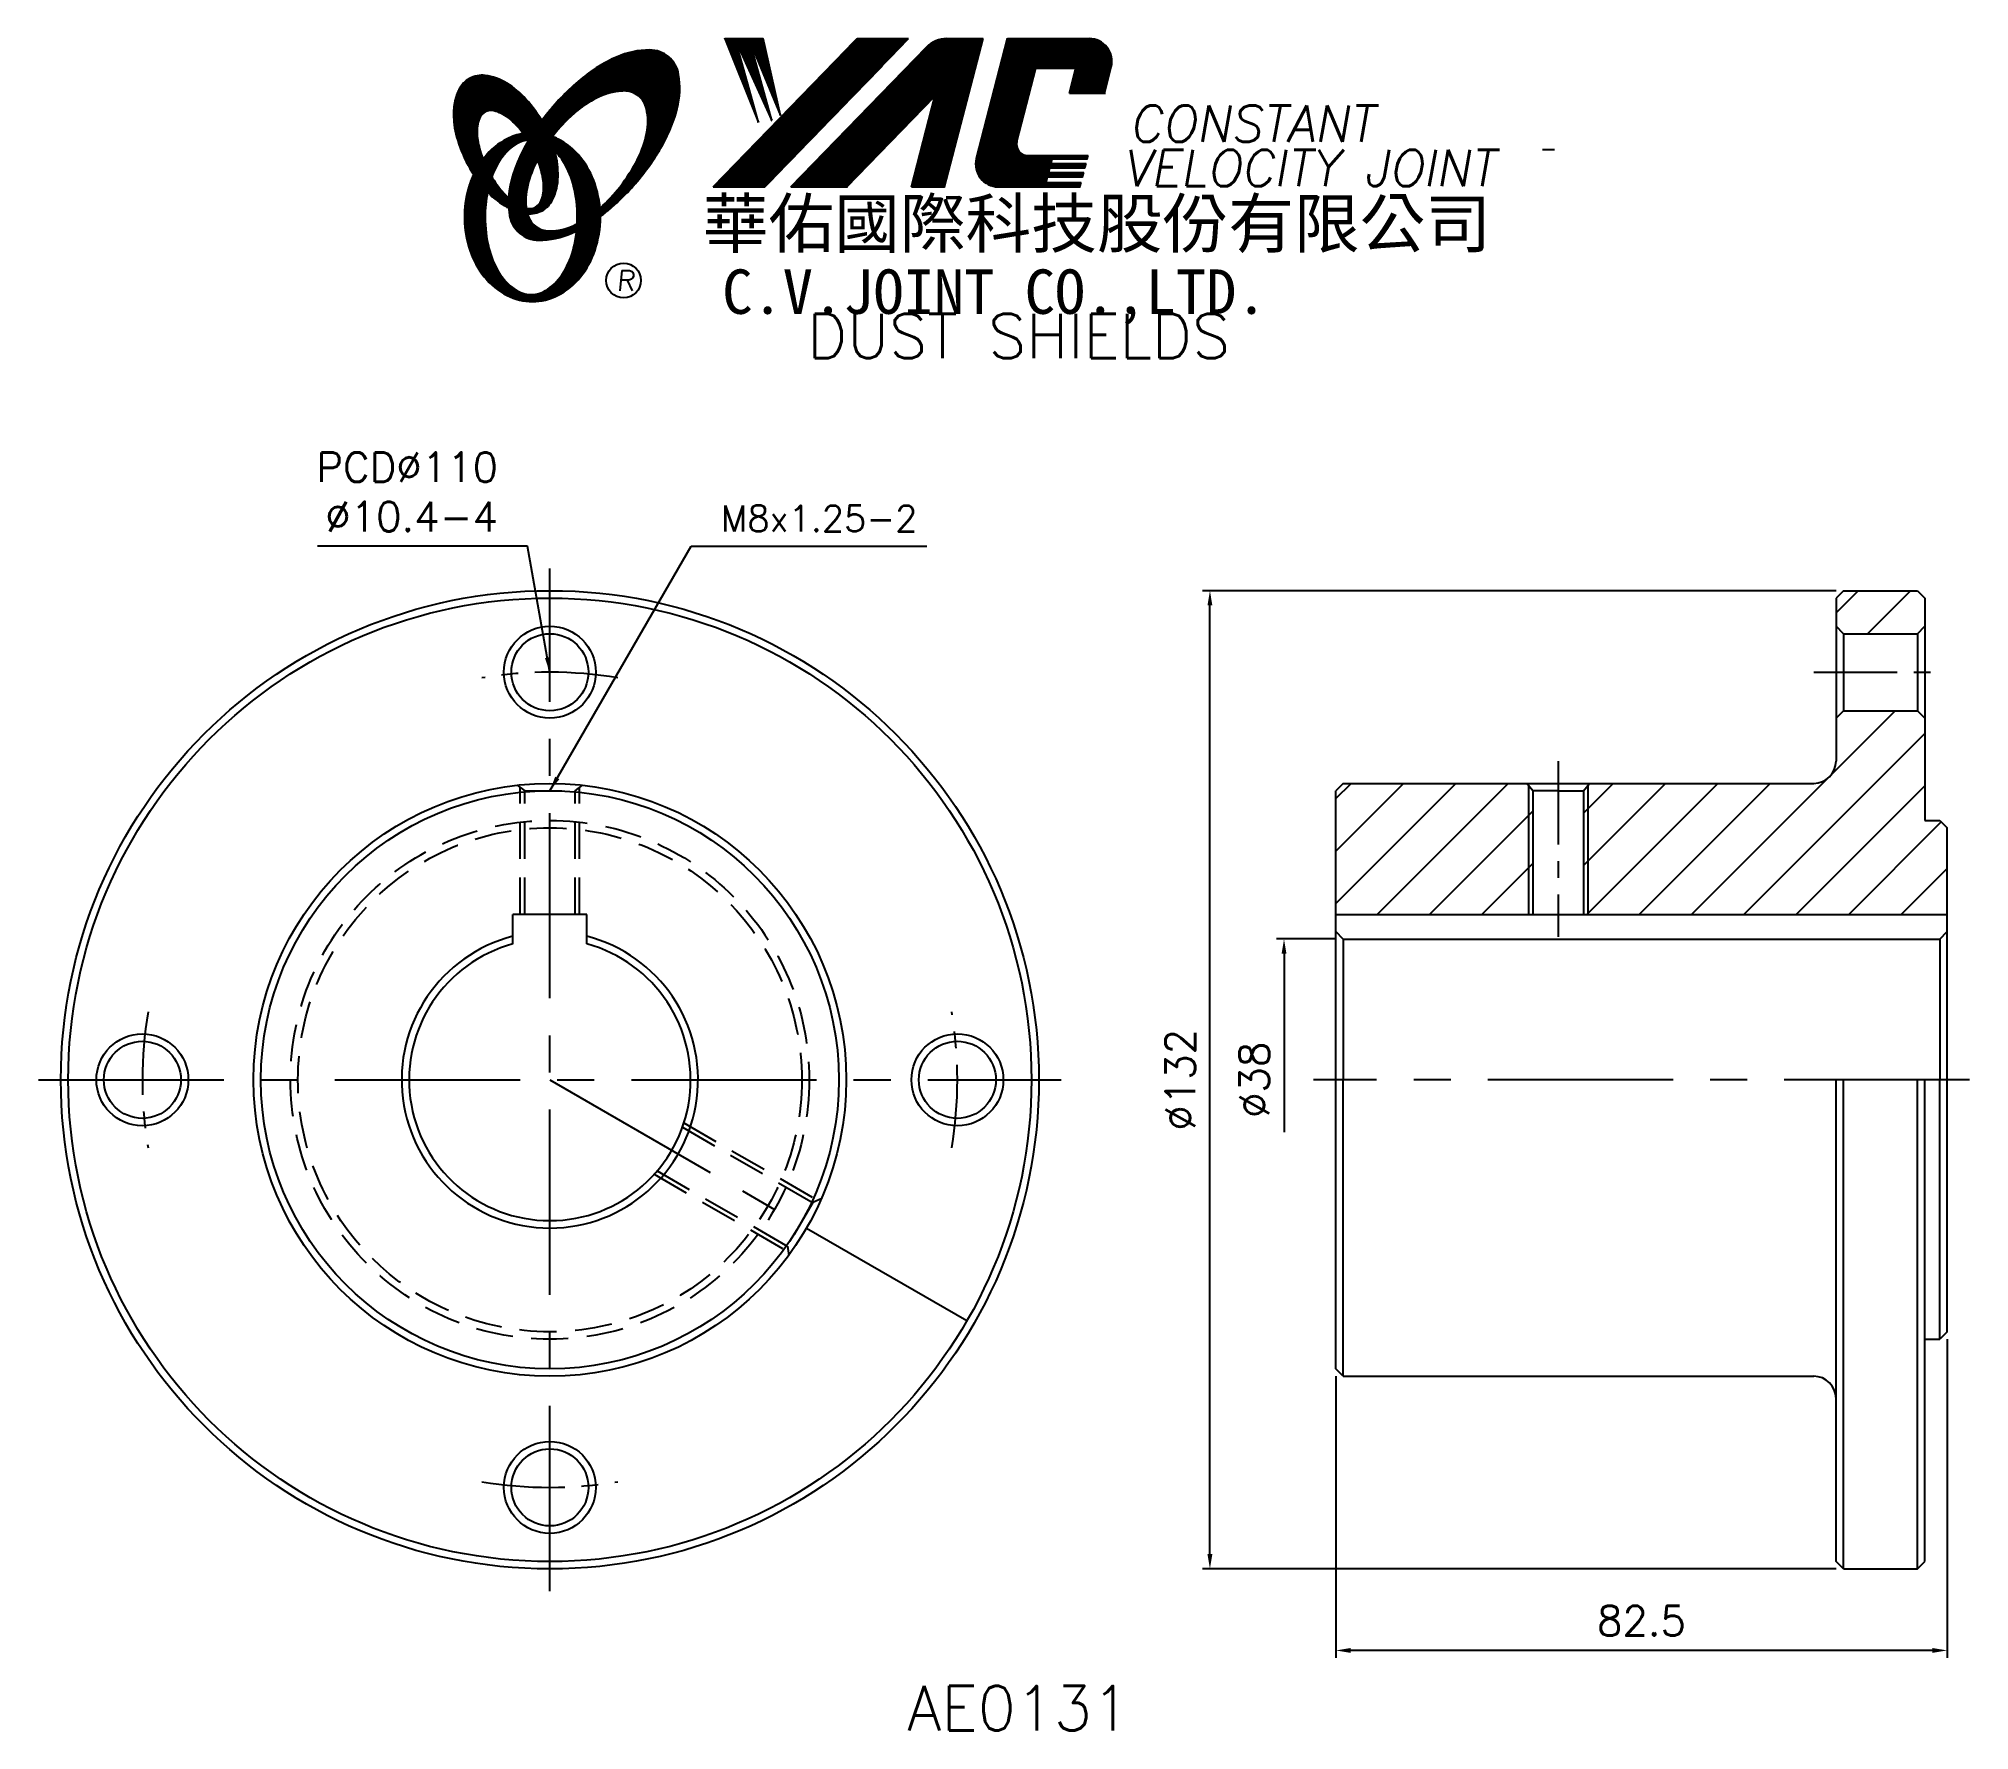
# Model space of a CAD drawing. Extents: x 589 to 849, y 320 to 549.
import ezdxf
from ezdxf.enums import TextEntityAlignment as Align

# ---------------------------------------------------------------- set-up
doc = ezdxf.new("R2010")
doc.units = 0
doc.header["$LTSCALE"] = 10
doc.header["$MEASUREMENT"] = 0
for name, pattern in [('CENTER', [2, 1.25, -0.25, 0.25, -0.25]), ('CENTERX2', [4, 2.5, -0.5, 0.5, -0.5]), ('DASHED', [0.75, 0.5, -0.25])]:
    doc.linetypes.add(name, pattern=pattern)
doc.layers.get('0').update_dxf_attribs({"linetype": 'CONTINUOUS'})
doc.layers.get('DEFPOINTS').update_dxf_attribs({"linetype": 'CONTINUOUS'})
doc.layers.add('4', color=7, linetype='CONTINUOUS')
doc.styles.add('CHINA', font='KAIU.TTF')
doc.styles.add('ITALICC', font='simplex.shx')
doc.dimstyles.new('STANDARD$0', dxfattribs={"dimtxt": 4, "dimasz": 2, "dimexe": 1, "dimexo": 1, "dimgap": 2, "dimtad": 1, "dimdec": 4, "dimzin": 10, "dimtxsty": 'ITALICC', "dimcen": 2, "dimclrd": 5, "dimclre": 5, "dimclrt": 18, "dimaunit": 1, "dimazin": 3, "dimtp": 0.1, "dimtfac": 0.7, "dimtdec": 4, "dimtmove": 0, "dimatfit": 3, "dimtolj": 1, "dimtzin": 10})
doc.dimstyles.new('STANDARD$7', dxfattribs={"dimtxt": 4, "dimasz": 2, "dimexe": 1.25, "dimexo": 0.625, "dimgap": 2, "dimtad": 1, "dimdec": 4, "dimzin": 10, "dimtxsty": 'ITALICC', "dimcen": 2.5, "dimclrd": 5, "dimclrt": 18, "dimazin": 3, "dimtfac": 0.65, "dimtdec": 4, "dimtmove": 0, "dimatfit": 3, "dimtolj": 1, "dimtzin": 10})
pattern_1 = [(45, (545.839687, 341.271488), (-0.00883883476, 0.00883883476), [])]
pattern_2 = [(45, (714.430233, 304.967078), (-0.00727476112, 0.00727476112), [])]

# ---------------------------------------------------------------- blocks, each defined once
blk = doc.blocks.new('*D4')
at = {"color": 5, "linetype": 'BYBLOCK'}
for p, q in [((831.46, 474.21), (745.96, 474.21)), ((746.96, 344.21), (746.96, 472.21)), ((831.46, 342.21), (745.96, 342.21))]:
    blk.add_line(p, q, dxfattribs=at)
for points in [[(746.63, 472.21), (747.29, 472.21), (746.96, 474.21)], [(746.63, 344.21), (747.29, 344.21), (746.96, 342.21)]]:
    blk.add_solid(points, dxfattribs=at)
at = {"layer": 'DEFPOINTS', "color": 0, "linetype": 'BYBLOCK'}
for p in [(746.96, 474.21), (832.46, 474.21), (832.46, 342.21)]:
    blk.add_point(p, dxfattribs=at)
at = {"color": 18, "linetype": 'BYBLOCK', "insert": (742.96, 408.21), "char_height": 4, "attachment_point": 5, "rotation": 90, "style": 'ITALICC'}
blk.add_mtext('\\A1;∅132', dxfattribs=at)
blk = doc.blocks.new('*D5')
at = {"color": 5, "linetype": 'BYBLOCK'}
for p, q in [((846.46, 373.21), (846.46, 330.21)), ((763.96, 368.21), (763.96, 330.21)), ((844.46, 331.21), (765.96, 331.21))]:
    blk.add_line(p, q, dxfattribs=at)
for points in [[(765.96, 331.54), (765.96, 330.88), (763.96, 331.21)], [(844.46, 331.54), (844.46, 330.88), (846.46, 331.21)]]:
    blk.add_solid(points, dxfattribs=at)
at = {"layer": 'DEFPOINTS', "color": 0, "linetype": 'BYBLOCK'}
for p in [(846.46, 374.21), (763.96, 369.21), (763.96, 331.21)]:
    blk.add_point(p, dxfattribs=at)
at = {"color": 18, "linetype": 'BYBLOCK', "insert": (805.21, 335.21), "char_height": 4, "attachment_point": 5, "style": 'ITALICC'}
blk.add_mtext('\\A1;82.5', dxfattribs=at)
blk = doc.blocks.new('*D6')
at = {"color": 5, "linetype": 'BYBLOCK'}
for p, q in [((763.96, 427.21), (755.96, 427.21)), ((756.96, 425.21), (756.96, 401.16))]:
    blk.add_line(p, q, dxfattribs=at)
blk.add_solid([(756.63, 425.21), (757.29, 425.21), (756.96, 427.21)], dxfattribs=at)
at = {"layer": 'DEFPOINTS', "color": 0, "linetype": 'BYBLOCK'}
for p in [(756.96, 427.21), (764.96, 427.21), (763.96, 389.21)]:
    blk.add_point(p, dxfattribs=at)
at = {"color": 18, "linetype": 'BYBLOCK', "insert": (752.96, 408.21), "char_height": 4, "attachment_point": 5, "rotation": 90, "style": 'ITALICC'}
blk.add_mtext('\\A1;∅38', dxfattribs=at)

msp = doc.modelspace()

# ---------------------------------------------------------------- hatches: boundary and pattern name
at = {"layer": '4', "linetype": 'CONTINUOUS'}
h = msp.add_hatch(dxfattribs=at)
h.set_pattern_fill('ANSI31', color=5, scale=0.1, style=0)
h.set_pattern_definition(pattern_1)
h.paths.add_polyline_path([(706.29839, 548.70247), (699.34109, 548.70247), (679.92448, 528.69871), (686.88179, 528.69871)])
h.paths.add_polyline_path([(709.84528, 540.9369), (706.66491, 528.69871), (711.1459, 528.69871), (716.34433, 548.70247), (711.4476, 548.70247, 0.202785967), (708.71353, 547.54605), (690.4194, 528.69871), (697.96631, 528.69871)])
h.paths.add_polyline_path([(723.47239, 544.70405), (728.86611, 544.70405), (727.99709, 541.36004), (732.71391, 541.36004), (733.63063, 544.8876, 0.490800957), (730.68043, 548.70247), (719.64611, 548.70247), (715.43906, 532.51358, 0.490800957), (718.38926, 528.69871), (729.42358, 528.69871), (729.57802, 529.29302), (724.8612, 529.29302), (725.05457, 530.03711), (729.77139, 530.03711), (729.92995, 530.64724), (725.21313, 530.64724), (725.37437, 531.26771), (730.09119, 531.26771), (730.24737, 531.8687), (725.53055, 531.8687), (725.68735, 532.47208), (730.40417, 532.47208), (730.52091, 532.92128), (722.38116, 532.92128, -0.490800957), (720.90606, 534.82871)])
h = msp.add_hatch(dxfattribs=at)
h.set_pattern_fill('ANSI31', color=1, scale=0.1, style=0)
h.set_pattern_definition(pattern_1)
h.paths.add_polyline_path([(686.65646, 548.70247), (681.47913, 548.70247), (686.04989, 537.39873), (682.98396, 548.35671), (687.81869, 537.63439), (684.87068, 548.35671), (688.9979, 538.34136)])
h = msp.add_hatch(dxfattribs=at)
h.set_pattern_fill('ANSI31', color=5, scale=0.082305, style=0)
h.set_pattern_definition([(45, (545.839687, 341.271488), (-0.00727476112, 0.00727476112), [])])
h.paths.add_polyline_path([(667.87516, 541.63999, -0.172879177), (669.81663, 540.98143, -0.172879177), (670.90393, 539.24338, -0.104527385), (670.9317, 535.91518, -0.065680101), (669.76217, 532.51323, -0.051823203), (667.32176, 528.67084, -0.044272532), (664.64679, 525.8445, -0.020203161), (664.70037, 524.70658, 0.006517006), (665.10492, 525.01866, 0.049863361), (669.65834, 529.43172, 0.049863361), (673.24798, 534.65889, 0.063682799), (675.06902, 539.28623, 0.103597411), (675.25832, 543.87021, 0.177892575), (673.90972, 546.24048, 0.177892575), (671.34732, 547.17381, 0.103597411), (666.85953, 546.22076, 0.063682799), (662.60178, 543.65169, 0.049863361), (658.04836, 539.23863, 0.016070017), (656.77766, 537.63232, -0.007061632), (657.02494, 537.19528, -0.031648676), (657.97753, 535.15871, -0.008069351), (658.40943, 535.72302, -0.051823203), (661.58781, 538.98147, -0.065680101), (664.62974, 540.90183, -0.104527385)])
h.paths.add_polyline_path([(654.79949, 528.47867, -0.065680101), (655.96902, 531.88063, -0.006063428), (656.21296, 532.35564, 0.027613469), (655.48612, 533.94371, 0.017011252), (654.9527, 534.87869, 0.007829282), (654.45872, 534.01146, 0.063682799), (652.63768, 529.38412, 0.103597411), (652.44838, 524.80015, 0.177892575), (653.79699, 522.42987, 0.177892575), (656.35938, 521.49654, 0.103597411), (660.84718, 522.44959, 0.008811776), (661.47414, 522.73966, 0.013922709), (661.55147, 523.70947, -0.009086703), (661.10145, 523.49203, -0.104527385), (657.85603, 522.75387, -0.172879177), (655.91456, 523.41243, -0.172879177), (654.82727, 525.15048, -0.104527385)])
h = msp.add_hatch(dxfattribs=at)
h.set_pattern_fill('ANSI31', color=3, scale=0.082305, style=0)
h.set_pattern_definition(pattern_2)
h.paths.add_polyline_path([(652.07865, 542.69083, 0.106488277), (649.13678, 543.7294, 0.158297415), (647.04658, 543.33436, 0.158297415), (645.58724, 541.78667, 0.106488277), (644.87643, 538.7489, 0.071723199), (645.29448, 535.43594, 0.058080454), (646.83946, 531.62056, 0.058080454), (649.22051, 528.26277, 0.071723199), (651.78575, 526.12501, 0.020895977), (652.32593, 525.82303, -0.030777155), (652.31003, 527.19924, -0.042059526), (651.21367, 528.362, -0.04691039), (649.59451, 530.84315, -0.04691039), (648.46623, 533.58264, -0.060581117), (648.06413, 535.84471, -0.10187153), (648.37575, 537.93291, -0.185892489), (649.15584, 538.82455, -0.185892489), (650.33248, 538.96267, -0.10187153), (652.23013, 538.03713, -0.060581117), (653.86696, 536.42486, -0.04691039), (655.48612, 533.94371, -0.04691039), (656.6144, 531.20423, -0.060581117), (657.01651, 528.94216, -0.10187153), (656.70488, 526.85396, -0.185892489), (655.9248, 525.96232, -0.185892489), (654.74815, 525.8242, -0.002013383), (654.70735, 525.83482, 0.021593804), (654.82727, 525.15048, 0.006477741), (654.84527, 525.07345, 0.14950097), (656.81783, 525.48149, 0.158297415), (658.27716, 527.02918, 0.106488277), (658.98797, 530.06694, 0.071723199), (658.56993, 533.3799, 0.058080454), (657.02494, 537.19528, 0.058080454), (654.64389, 540.55308, 0.071723199)])
h = msp.add_hatch(dxfattribs=at)
h.set_pattern_fill('ANSI31', color=1, scale=0.082305, style=0)
h.set_pattern_definition(pattern_2)
h.paths.add_polyline_path([(653.17228, 534.36738, -0.120168026), (654.86407, 535.02077, 0.016865385), (654.26431, 535.90351, 0.076648372), (652.10808, 535.18459, 0.104809576), (649.02363, 532.67149, 0.005838257), (648.85669, 532.45929, 0.028089978), (649.59451, 530.84315, 0.014237292), (650.03663, 530.05811, -0.045767751), (650.96182, 531.99495, -0.106890197)])
h.paths.add_polyline_path([(649.14091, 524.61276, -0.048711043), (649.47101, 527.9931, -0.007865741), (649.22051, 528.26277, -0.037695478), (647.58463, 530.38153, 0.03042545), (647.05931, 529.07755, 0.080710289), (646.33387, 524.61276, 0.080710289), (647.05931, 520.14797, 0.089265679), (649.02363, 516.55403, 0.104809576), (652.10808, 514.04093, 0.11926607), (655.51728, 513.21599, 0.11926607), (658.92647, 514.04093, 0.104809576), (662.01092, 516.55403, 0.089265679), (663.97525, 520.14797, 0.080710289), (664.70068, 524.61276, 0.080710289), (663.97525, 529.07755, 0.089265679), (662.01092, 532.67149, 0.104809576), (658.92647, 535.18459, 0.025513357), (658.23323, 535.49734, 0.004818181), (657.97753, 535.15871, -0.023722145), (658.51874, 533.56196, -0.065307489), (659.75393, 531.99495, -0.073950765), (661.06638, 528.79722, -0.060532391), (661.57483, 524.61276, -0.060532391), (661.06638, 520.4283, -0.073950765), (659.75393, 517.23057, -0.106890197), (657.54346, 514.85814, -0.153118262), (655.35787, 514.17276, -0.153118262), (653.17228, 514.85814, -0.106890197), (650.96182, 517.23057, -0.073950765), (649.64936, 520.4283, -0.060532391)])
h = msp.add_hatch(dxfattribs=at)
h.set_pattern_fill('ANSI31', color=5, scale=40, style=0)
h.set_pattern_definition([(45, (29.6595, 30.0477), (-3.535534, 3.535534), [])])
h.paths.add_polyline_path([(842.45895, 468.40838), (843.45895, 469.40838), (843.45895, 473.20838), (842.45895, 474.20838), (832.45895, 474.20838), (831.45895, 473.20838), (831.45895, 469.40838), (832.45895, 468.40838)])
h.paths.add_polyline_path([(843.45895, 457.00838), (842.45895, 458.00838), (832.45895, 458.00838), (831.45895, 457.00838), (831.45895, 451.20838, -0.414213562), (828.45895, 448.20838), (798.20895, 448.20838), (797.95895, 447.91426), (797.95895, 430.50838), (846.45895, 430.50838), (846.45895, 442.20838), (845.45895, 443.20838), (843.45895, 443.20838)])
h.paths.add_polyline_path([(797.95895, 447.91426), (797.35895, 447.20838), (797.35895, 430.50838), (797.95895, 430.50838)])
h.paths.add_polyline_path([(789.95895, 430.50838), (790.55895, 430.50838), (790.55895, 447.20838), (789.95895, 447.91426)])
h.paths.add_polyline_path([(789.95895, 447.91426), (789.70895, 448.20838), (764.95895, 448.20838), (763.95895, 447.20838), (763.95895, 430.50838), (789.95895, 430.50838)])

# ---------------------------------------------------------------- linework, layer by layer
at = {"layer": '4', "color": 5, "linetype": 'CONTINUOUS'}
for p, q in [((679.92448, 528.69871), (699.34109, 548.70247)), ((686.88179, 528.69871), (706.29839, 548.70247)), ((690.4194, 528.69871), (708.71353, 547.54605)), ((699.34109, 548.70247), (706.29839, 548.70247)), ((711.1459, 528.69871), (716.34433, 548.70247)), ((711.4476, 548.70247), (716.34433, 548.70247)), ((715.43906, 532.51358), (719.64611, 548.70247)), ((719.64611, 548.70247), (730.68043, 548.70247)), ((720.90606, 534.82871), (723.47239, 544.70405)), ((723.47239, 544.70405), (728.86611, 544.70405)), ((727.99709, 541.36004), (728.86611, 544.70405)), ((732.71391, 541.36004), (733.63063, 544.8876)), ((697.96631, 528.69871), (709.84528, 540.9369)), ((706.66491, 528.69871), (709.84528, 540.9369)), ((727.99709, 541.36004), (732.86434, 541.36004)), ((722.38116, 532.92128), (730.52091, 532.92128)), ((725.53055, 531.8687), (725.68735, 532.47208)), ((725.53055, 531.8687), (730.24737, 531.8687)), ((725.68735, 532.47208), (730.40417, 532.47208)), ((730.09119, 531.26771), (730.24737, 531.8687)), ((730.40417, 532.47208), (730.52091, 532.92128)), ((793.45898, 533.67385), (791.82302, 533.67385)), ((724.8612, 529.29302), (725.05457, 530.03711)), ((724.8612, 529.29302), (729.57802, 529.29302)), ((725.05457, 530.03711), (729.77139, 530.03711)), ((725.21313, 530.64724), (725.37437, 531.26771)), ((725.21313, 530.64724), (729.92995, 530.64724)), ((725.37437, 531.26771), (730.09119, 531.26771)), ((729.42358, 528.69871), (729.57802, 529.29302)), ((729.77139, 530.03711), (729.92995, 530.64724)), ((679.92448, 528.69871), (686.88179, 528.69871)), ((690.4194, 528.69871), (697.96631, 528.69871)), ((706.66491, 528.69871), (711.1459, 528.69871)), ((718.38926, 528.69871), (729.42358, 528.69871)), ((789.95895, 447.95838), (789.95895, 430.50838)), ((797.95895, 447.95838), (797.95895, 430.50838))]:
    msp.add_line(p, q, dxfattribs=at)
at = {"layer": '4', "color": 1, "linetype": 'CONTINUOUS'}
for p, q in [((681.47913, 548.70247), (686.65646, 548.70247)), ((681.47913, 548.70247), (686.04989, 537.39873)), ((682.98396, 548.35671), (687.81869, 537.63439)), ((686.04989, 537.39873), (682.98396, 548.35671)), ((687.81869, 537.63439), (684.87068, 548.35671)), ((684.87068, 548.35671), (688.9979, 538.34136)), ((688.9979, 538.34136), (686.65646, 548.70247))]:
    msp.add_line(p, q, dxfattribs=at)
at = {"layer": '4', "color": 5, "linetype": 'CENTERX2'}
for p, q in [((657.87461, 339.20838), (657.87461, 477.20838)), ((588.87461, 408.20838), (726.87461, 408.20838)), ((657.87461, 408.20838), (717.63036, 373.70838)), ((849.45895, 408.20838), (760.95895, 408.20838))]:
    msp.add_line(p, q, dxfattribs=at)
at = {"layer": '4', "color": 7, "linetype": 'CONTINUOUS'}
for p, q in [((832.45895, 474.20838), (831.45895, 473.20838)), ((831.45895, 473.20838), (831.45895, 451.20838)), ((832.45895, 474.20838), (842.45895, 474.20838)), ((842.45895, 474.20838), (843.45895, 473.20838)), ((843.45895, 473.20838), (843.45895, 443.20838)), ((832.45895, 468.40838), (831.45895, 469.40838)), ((842.45895, 468.40838), (843.45895, 469.40838)), ((832.45895, 468.40838), (842.45895, 468.40838)), ((832.45895, 468.40838), (832.45895, 458.00838)), ((842.45895, 468.40838), (842.45895, 458.00838)), ((832.45895, 458.00838), (831.45895, 457.00838)), ((832.45895, 458.00838), (842.45895, 458.00838)), ((842.45895, 458.00838), (843.45895, 457.00838)), ((764.95895, 448.20838), (763.95895, 447.20838)), ((764.95895, 448.20838), (828.45895, 448.20838)), ((790.55895, 447.20838), (789.70895, 448.20838)), ((797.35895, 447.20838), (798.20895, 448.20838)), ((763.95895, 369.20838), (763.95895, 447.20838)), ((790.55895, 447.20838), (790.55895, 430.50838)), ((793.95895, 447.20838), (790.55895, 447.20838)), ((793.95895, 447.20838), (797.35895, 447.20838)), ((797.35895, 447.20838), (797.35895, 430.50838)), ((843.45895, 443.20838), (845.45895, 443.20838)), ((845.45895, 443.20838), (846.45895, 442.20838)), ((846.45895, 374.20838), (846.45895, 442.20838)), ((662.87461, 430.50838), (652.87461, 430.50838)), ((652.87461, 426.53868), (652.87461, 430.50838)), ((662.87461, 426.53868), (662.87461, 430.50838)), ((763.95895, 430.50838), (846.45895, 430.50838)), ((764.95895, 427.20838), (763.95895, 428.20838)), ((845.45895, 427.20838), (846.45895, 428.20838)), ((764.95895, 427.20838), (845.45895, 427.20838)), ((764.95895, 427.20838), (764.95895, 408.20838)), ((845.45895, 427.20838), (845.45895, 408.20838)), ((764.95895, 368.20838), (764.95895, 408.20838)), ((831.45895, 343.20838), (831.45895, 408.20838)), ((832.45895, 342.20838), (832.45895, 408.20838)), ((842.45895, 342.20838), (842.45895, 408.20838)), ((843.45895, 343.20838), (843.45895, 408.20838)), ((845.45895, 373.20838), (845.45895, 408.20838)), ((843.45895, 373.20838), (845.45895, 373.20838)), ((846.45895, 374.20838), (845.45895, 373.20838)), ((764.95895, 368.20838), (763.95895, 369.20838)), ((764.95895, 368.20838), (828.45895, 368.20838)), ((832.45895, 342.20838), (831.45895, 343.20838)), ((832.45895, 342.20838), (842.45895, 342.20838)), ((842.45895, 342.20838), (843.45895, 343.20838))]:
    msp.add_line(p, q, dxfattribs=at)
at = {"layer": '4', "color": 5, "linetype": 'CENTER', "ltscale": 0.9}
for p, q in [((828.45895, 463.20838), (846.45895, 463.20838)), ((793.95895, 451.20838), (793.95895, 427.50838))]:
    msp.add_line(p, q, dxfattribs=at)
at = {"layer": '4', "color": 5, "linetype": 'DASHED'}
for p, q in [((653.47461, 447.96564), (654.47461, 447.20838)), ((653.87461, 430.50838), (653.87461, 447.66274)), ((654.47461, 430.50838), (654.47461, 447.20838)), ((654.47461, 447.20838), (661.27461, 447.20838)), ((661.27461, 447.20838), (662.27461, 447.96564)), ((661.27461, 430.50838), (661.27461, 447.20838)), ((661.87461, 430.50838), (661.87461, 447.66274)), ((675.76349, 401.80621), (693.3496, 391.65287)), ((675.96032, 402.38539), (694.04308, 391.9453)), ((671.96032, 395.45719), (690.04308, 385.0171)), ((672.36349, 395.91724), (689.9496, 385.76389)), ((693.3496, 391.65287), (689.9496, 385.76389)), ((694.50541, 392.14026), (693.3496, 391.65287)), ((689.9496, 385.76389), (690.10541, 384.51924))]:
    msp.add_line(p, q, dxfattribs=at)
at = {"layer": '4', "color": 5, "linetype": 'CONTINUOUS'}
for points in [[(664.70037, 524.70658, 0.006517006), (665.10492, 525.01866, 0.049863361), (669.65834, 529.43172, 0.049863361), (673.24798, 534.65889, 0.063682799), (675.06902, 539.28623, 0.103597411), (675.25832, 543.87021, 0.177892575), (673.90972, 546.24048, 0.177892575), (671.34732, 547.17381, 0.103597411), (666.85953, 546.22076, 0.063682799), (662.60178, 543.65169, 0.049863361), (658.04836, 539.23863, 0.016070017), (656.77766, 537.63232)], [(664.64679, 525.8445, 0.044272532), (667.32176, 528.67084, 0.051823203), (669.76217, 532.51323, 0.065680101), (670.9317, 535.91518, 0.104527385), (670.90393, 539.24338, 0.172879177), (669.81663, 540.98143, 0.172879177), (667.87516, 541.63999, 0.104527385), (664.62974, 540.90183, 0.065680101), (661.58781, 538.98147, 0.051823203), (658.40943, 535.72302, 0.008069351), (657.97753, 535.15871)], [(654.9527, 534.87869, 0.007829282), (654.45872, 534.01146, 0.063682799), (652.63768, 529.38412, 0.103597411), (652.44838, 524.80015, 0.177892575), (653.79699, 522.42987, 0.177892575), (656.35938, 521.49654, 0.103597411), (660.84718, 522.44959, 0.008811776), (661.47414, 522.73966, 0.008811776)], [(656.21296, 532.35564, 0.006063428), (655.96902, 531.88063, 0.065680101), (654.79949, 528.47867, 0.104527385), (654.82727, 525.15048, 0.172879177), (655.91456, 523.41243, 0.172879177), (657.85603, 522.75387, 0.104527385), (661.10145, 523.49203, 0.009086703), (661.55147, 523.70947, 0.009086703)]]:
    msp.add_lwpolyline(points, format="xyb", dxfattribs=at)
at = {"layer": '4', "color": 3, "linetype": 'CONTINUOUS'}
for points in [[(654.84527, 525.07345, 0.14950097), (656.81783, 525.48149, 0.158297415), (658.27716, 527.02918, 0.106488277), (658.98797, 530.06694, 0.071723199), (658.56993, 533.3799, 0.058080454), (657.02494, 537.19528, 0.058080454), (654.64389, 540.55308, 0.071723199), (652.07865, 542.69083, 0.106488277), (649.13678, 543.7294, 0.158297415), (647.04658, 543.33436, 0.158297415), (645.58724, 541.78667, 0.106488277), (644.87643, 538.7489, 0.071723199), (645.29448, 535.43594, 0.058080454), (646.83946, 531.62056, 0.058080454), (649.22051, 528.26277, 0.071723199), (651.78575, 526.12501, 0.020895977), (652.32593, 525.82303, 0.020895977)], [(654.70735, 525.83482, 0.002013383), (654.74815, 525.8242, 0.185892489), (655.9248, 525.96232, 0.185892489), (656.70488, 526.85396, 0.10187153), (657.01651, 528.94216, 0.060581117), (656.6144, 531.20423, 0.04691039), (655.48612, 533.94371, 0.04691039), (653.86696, 536.42486, 0.060581117), (652.23013, 538.03713, 0.10187153), (650.33248, 538.96267, 0.185892489), (649.15584, 538.82455, 0.185892489), (648.37575, 537.93291, 0.10187153), (648.06413, 535.84471, 0.060581117), (648.46623, 533.58264, 0.04691039), (649.59451, 530.84315, 0.04691039), (651.21367, 528.362, 0.042059526), (652.31003, 527.19924, 0.042059526)]]:
    msp.add_lwpolyline(points, format="xyb", dxfattribs=at)
at = {"layer": '4', "color": 1, "linetype": 'CONTINUOUS'}
for points in [[(647.58463, 530.38153, 0.03042545), (647.05931, 529.07755, 0.080710289), (646.33387, 524.61276, 0.080710289), (647.05931, 520.14797, 0.089265679), (649.02363, 516.55403, 0.104809576), (652.10808, 514.04093, 0.11926607), (655.51728, 513.21599, 0.11926607), (658.92647, 514.04093, 0.104809576), (662.01092, 516.55403, 0.089265679), (663.97525, 520.14797, 0.080710289), (664.70068, 524.61276, 0.080710289), (663.97525, 529.07755, 0.089265679), (662.01092, 532.67149, 0.104809576), (658.92647, 535.18459, 0.025513357), (658.23323, 535.49734, 0.025513357)], [(654.26431, 535.90351, 0.076648372), (652.10808, 535.18459, 0.104809576), (649.02363, 532.67149, 0.005838257), (648.85669, 532.45929, 0.005838257)], [(654.86407, 535.02077, 0.120168026), (653.17228, 534.36738, 0.106890197), (650.96182, 531.99495, 0.045767751), (650.03663, 530.05811, 0.045767751)], [(649.47101, 527.9931, 0.048711043), (649.14091, 524.61276, 0.060532391), (649.64936, 520.4283, 0.073950765), (650.96182, 517.23057, 0.106890197), (653.17228, 514.85814, 0.153118262), (655.35787, 514.17276, 0.153118262), (657.54346, 514.85814, 0.106890197), (659.75393, 517.23057, 0.073950765), (661.06638, 520.4283, 0.060532391), (661.57483, 524.61276, 0.060532391), (661.06638, 528.79722, 0.073950765), (659.75393, 531.99495, 0.065307489), (658.51874, 533.56196)]]:
    msp.add_lwpolyline(points, format="xyb", dxfattribs=at)
at = {"layer": '4', "color": 5, "linetype": 'CONTINUOUS'}
msp.add_circle((667.82152, 516.06704), 2.35282, dxfattribs=at)
at = {"layer": '4', "color": 7, "linetype": 'CONTINUOUS'}
for centre, radius in [((657.87461, 408.20838), 66), ((657.87461, 408.20838), 65), ((657.87461, 463.20838), 6.2), ((657.87461, 463.20838), 5.2), ((657.87461, 408.20838), 40), ((657.87461, 408.20838), 39), ((602.87461, 408.20838), 6.2), ((712.87461, 408.20838), 6.2), ((602.87461, 408.20838), 5.2), ((712.87461, 408.20838), 5.2), ((657.87461, 353.20838), 6.2), ((657.87461, 353.20838), 5.2)]:
    msp.add_circle(centre, radius, dxfattribs=at)
at = {"layer": '4', "color": 5, "linetype": 'DASHED'}
for radius in [35, 34]:
    msp.add_circle((657.87461, 408.20838), radius, dxfattribs=at)
at = {"layer": '4', "color": 5, "linetype": 'CONTINUOUS'}
for centre, radius, start, end in [((711.4476, 544.89223), 3.81024, 90, 135.8533387), ((730.68043, 545.65428), 3.04819, 345.4326059, 90), ((722.38116, 534.44537), 1.5241, 165.4326059, 270), ((718.38926, 531.7469), 3.04819, 165.4326059, 270)]:
    msp.add_arc(centre, radius, start, end, dxfattribs=at)
at = {"layer": '4', "color": 5, "linetype": 'CENTER', "ltscale": 0.9}
for start, end in [(80.4047699, 99.5952301), (170.4047699, 189.5952301), (350.4047699, 9.5952301), (260.4047699, 279.5952301)]:
    msp.add_arc((657.87461, 408.20838), 55, start, end, dxfattribs=at)
at = {"layer": '4', "color": 7, "linetype": 'CONTINUOUS'}
for centre, radius, start, end in [((828.45895, 451.20838), 3, 270, 0), ((657.87461, 408.20838), 20, 104.4775122, 75.5224878), ((657.87461, 408.20838), 19, 105.2575233, 74.7424767), ((828.45895, 365.20838), 3, 0, 90)]:
    msp.add_arc(centre, radius, start, end, dxfattribs=at)

# ---------------------------------------------------------------- texts
at = {"layer": '4', "color": 5, "linetype": 'CONTINUOUS', "style": 'ITALICC'}
for s, height, oblique, p in [('CONSTANT', 4.9, 10, (736.07329, 534.76918)), ('VELOCITY JOINT', 4.9, 10, (735.19506, 528.7738)), ('R', 2.75625, 5, (666.86283, 514.65744))]:
    msp.add_text(s, height=height, dxfattribs=dict(at, oblique=oblique)).set_placement(p)
at = {"layer": '4', "color": 7, "linetype": 'CONTINUOUS', "style": 'CHINA'}
for s, height, p in [('華佑國際科技股份有限公司', 6.5, (678.51112, 520.50886)), ('C.V.JOINT CO.,LTD.', 6, (681.13976, 511.56265))]:
    msp.add_text(s, height=height, dxfattribs=at).set_placement(p)
at = {"layer": '4', "color": 18, "linetype": 'CONTINUOUS', "style": 'ITALICC'}
for s, p in [('DUST SHIELDS', (721.14248, 505.56982)), ('AE0131', (721.14248, 320.42243))]:
    msp.add_text(s, height=6, dxfattribs=at).set_placement(p, align=Align.CENTER)
for s, insert, char_height, attachment_point in [('\\A1;PCD%%C110\\P%%C10.4-4', (650.87711, 487.54167), 4, 6), ('\\A1;M8x1.25-2', (680.92712, 483.95834), 3.5, 4)]:
    msp.add_mtext(s, dxfattribs=dict(at, insert=insert, char_height=char_height, attachment_point=attachment_point))

# ---------------------------------------------------------------- dimensions: what is measured, and where the dimension line sits
at = {"layer": '4', "color": 7, "linetype": 'CONTINUOUS'}
dim = msp.add_linear_dim(base=(746.95899, 474.20838), p1=(832.45895, 342.20838), p2=(832.45895, 474.20838), angle=90, text='%%C132', dimstyle='STANDARD$0', dxfattribs=at)
dim.commit()
dim.dimension.update_dxf_attribs({"geometry": '*D4', "text_midpoint": (742.95899, 408.20838)})
dim = msp.add_linear_dim(base=(756.95895, 427.20838), p1=(763.95895, 389.20838), p2=(764.95895, 427.20838), angle=90, text='%%C38', dimstyle='STANDARD$0', override={"dimcen": -2, "dimse1": 1, "dimsd1": 1}, dxfattribs=at)
dim.commit()
dim.dimension.update_dxf_attribs({"geometry": '*D6', "text_midpoint": (752.95895, 408.20838)})
dim = msp.add_linear_dim(base=(763.95895, 331.20838), p1=(846.45895, 374.20838), p2=(763.95895, 369.20838), text='82.5', dimstyle='STANDARD$0', dxfattribs=at)
dim.commit()
dim.dimension.update_dxf_attribs({"geometry": '*D5', "text_midpoint": (805.20895, 335.20838)})

# ---------------------------------------------------------------- leaders
at = {"layer": '4', "color": 5, "linetype": 'CONTINUOUS', "annotation_type": 0, "has_hookline": 1}
for points, hookline_direction, text_width in [([(657.87461, 463.20838), (654.87711, 480.20833), (652.87711, 480.20833)], 1, 24.38095), ([(657.87461, 447.20838), (676.92712, 480.20834), (678.92712, 480.20834)], 0, 27.83333)]:
    msp.add_leader(points, dimstyle='STANDARD$7', dxfattribs=dict(at, hookline_direction=hookline_direction, text_width=text_width))

doc.saveas('drawing.dxf')
